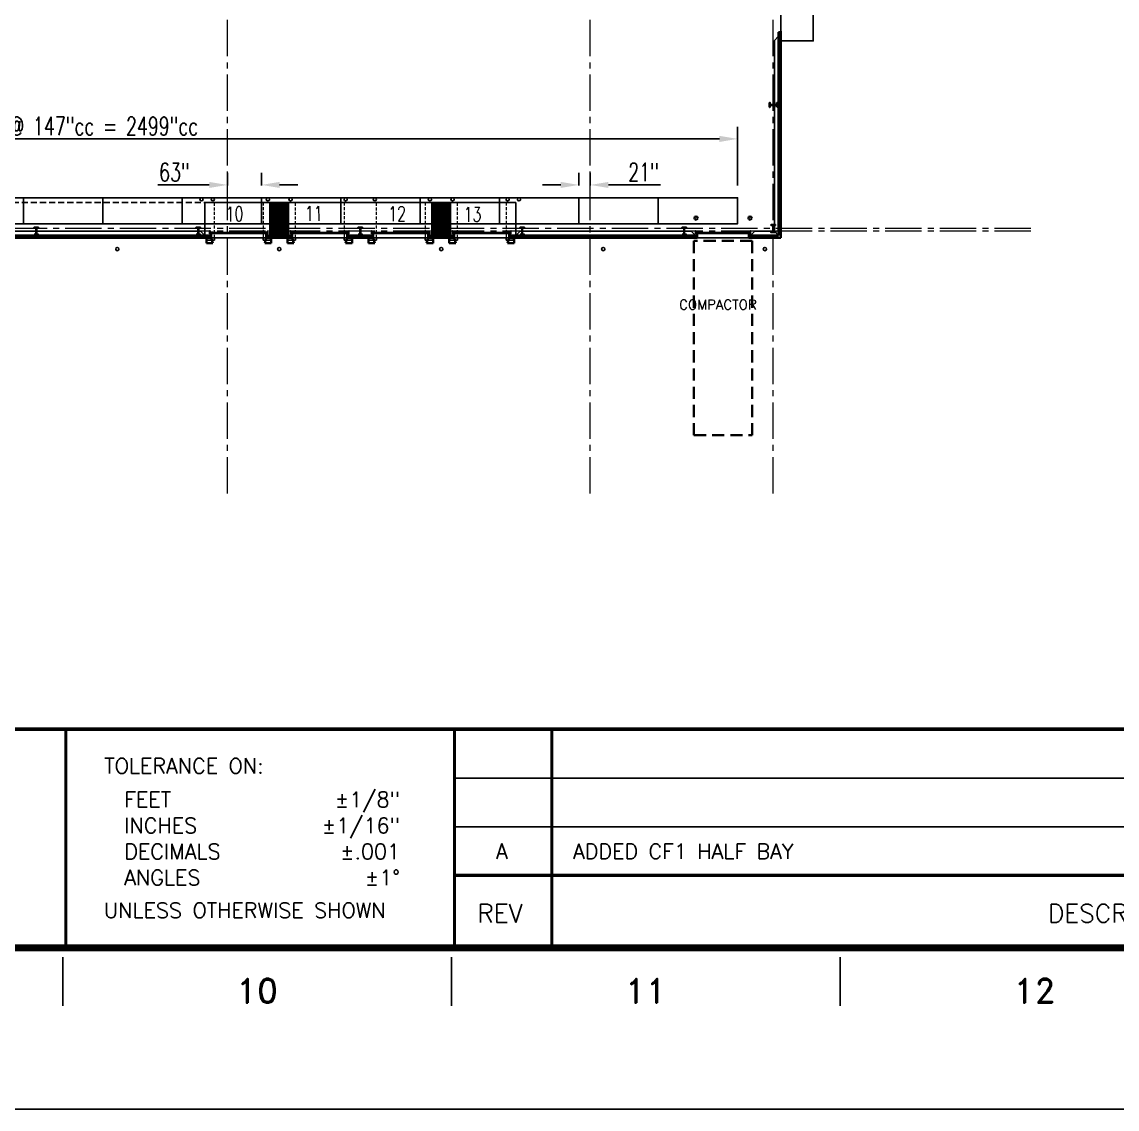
# Model space of a CAD drawing. Header units: inches. Extents: x -1028 to 37906, y -2339 to 19896.
# Drawn here: x 5489 to 7518, y -2339 to -325 of the extents above; entities that cross this region are included whole.
import ezdxf
from ezdxf.enums import TextEntityAlignment as Align

# ---------------------------------------------------------------- set-up
doc = ezdxf.new("R2010")
doc.units = ezdxf.units.IN
doc.header["$LTSCALE"] = 90
doc.header["$MEASUREMENT"] = 0
for name, pattern in [('CENTER2', [1.125, 0.75, -0.125, 0.125, -0.125]), ('HIDDEN', [0.375, 0.25, -0.125]), ('HIDDEN2', [0.1875, 0.125, -0.0625]), ('X02461AFP1$0$HIDDEN4', [0.09375, 0.0625, -0.03125])]:
    doc.linetypes.add(name, pattern=pattern)
for name, color, linetype in [('BORD', 96, 'Continuous'), ('EXTRA', 35, 'Continuous'), ('FDIM', 2, 'Continuous'), ('RACKING', 5, 'Continuous'), ('TEXTL', 2, 'Continuous')]:
    doc.layers.add(name, color=color, linetype=linetype)
for name, color, linetype, lineweight in [('X02461AFP1$0$UBOLLARD', 2, 'Continuous', 25), ('X02461AFP1$0$UCB', 1, 'Continuous', 25), ('X02461AFP1$0$UCENTER', 9, 'CENTER2', 13), ('X02461AFP1$0$UCOLS', 6, 'Continuous', 40), ('X02461AFP1$0$UDK_HATCH', 9, 'Continuous', 13), ('X02461AFP1$0$UDKB', 2, 'Continuous', 25), ('X02461AFP1$0$UDKL', 2, 'Continuous', 25), ('X02461AFP1$0$UDKL-1', 9, 'X02461AFP1$0$HIDDEN4', 13), ('X02461AFP1$0$UDKS', 6, 'Continuous', 40), ('X02461AFP1$0$UDR', 1, 'Continuous', 25), ('X02461AFP1$0$UEQH', 6, 'HIDDEN', 40), ('X02461AFP1$0$UFLSL', 2, 'Continuous', 25), ('X02461AFP1$0$UFUT_DK', 4, 'HIDDEN2', 25), ('X02461AFP1$0$UGP1', 6, 'Continuous', 40), ('X02461AFP1$0$UKNOCKOUT', 7, 'HIDDEN2', 40), ('X02461AFP1$0$UNO', 7, 'Continuous', 40), ('X02461AFP1$0$USTC', 4, 'Continuous', 25), ('X02461AFP1$0$USTEEL', 6, 'Continuous', 40), ('X02461AFP1$0$UWI1', 6, 'Continuous', 40)]:
    doc.layers.add(name, color=color, linetype=linetype, lineweight=lineweight)
doc.styles.add('2thirds', font='romans.shx', dxfattribs={"width": 0.7})
doc.styles.add('BORDER', font='SIMPLEX')
doc.styles.add('DCMARCH', font='stylu.ttf', dxfattribs={"width": 0.75, "oblique": 15})
doc.styles.add('Romand', font='romand.shx')
doc.styles.add('Simplex', font='simplex.shx')
doc.styles.add('X02461AFP1$0$3-32', font='ROMANS.SHX', dxfattribs={"height": 22.5})
doc.dimstyles.new('2tfrac16', dxfattribs={"dimscale": 360, "dimtxt": 0.0938, "dimasz": 0.0938, "dimexe": 0.0625, "dimexo": 0.0625, "dimgap": 0.01, "dimtad": 1, "dimdec": 4, "dimzin": 1, "dimdsep": 46, "dimlunit": 5, "dimtxsty": '2thirds', "dimcen": 0.09, "dimclrd": 256, "dimclre": 256, "dimclrt": 256, "dimadec": 0, "dimazin": 0, "dimtfac": 0.75, "dimtdec": 4, "dimtofl": 0, "dimtmove": 0, "dimatfit": 0, "dimfxl": 1, "dimfrac": 2, "dimtolj": 1, "dimtzin": 0, "dimarcsym": 0})
pattern_1 = [(90, (6780.9879, -728.2653), (-1.5, 9e-17), []), (180, (6780.988, -728.265), (-7e-16, -6), [])]

# ---------------------------------------------------------------- blocks, each defined once
blk = doc.blocks.new('sbord_d')
at = {"layer": 'BORD'}
for p, q in [((18, -0.0625), (18, -0.3125)), ((20, -0.0625), (20, -0.3125)), ((22, -0.0625), (22, -0.3125))]:
    blk.add_line(p, q, dxfattribs=at)
at = {"layer": 'BORD', "const_width": 0.0313}
blk.add_lwpolyline([(-0.0156, -0.0156), (32.0156, -0.0156), (32.0156, 20.0156), (-0.0156, 20.0156)], close=True, dxfattribs=at)
at = {"layer": 'BORD'}
for points, const_width in [([(18.0156, 1.1094), (14.0156, 1.1094), (14.0156, -0.0156)], 0.0156), ([(20.0156, 1.1094), (18.0156, 1.1094), (18.0156, -0.0156)], 0.0156), ([(28.5156, 1.1094), (28.0156, 1.1094), (27.5156, 1.1094), (27.0156, 1.1094), (26.5156, 1.1094), (20.5156, 1.1094), (20.0156, 1.1094), (20.0156, 0.8594)], 0.0156), ([(20.5156, 1.1094), (20.5156, 0.8594)], 0.0156), ([(20.0156, 0.8594), (20.0156, 0.6094)], 0.0156), ([(20.0156, 0.8594), (28.5156, 0.8594)], 0.00781), ([(20.5156, 0.8594), (20.5156, 0.6094)], 0.0156), ([(20.0156, 0.6094), (20.0156, 0.3594)], 0.0156), ([(20.0156, 0.6094), (28.5156, 0.6094)], 0.00781), ([(20.5156, 0.6094), (20.5156, 0.3594)], 0.0156), ([(20.0156, 0.3594), (28.5156, 0.3594)], 0.0156), ([(20.0156, 0.3594), (20.0156, 0)], 0.0156), ([(20.5156, 0.3594), (20.5156, 0)], 0.0156)]:
    blk.add_lwpolyline(points, dxfattribs=dict(at, const_width=const_width))
at = {"layer": 'EXTRA'}
for points in [[(-0.3125, -0.8438), (32.3125, -0.8438), (32.3125, 20.8438), (-0.3125, 20.8438)], [(0, 0), (32, 0), (32, 20), (0, 20)]]:
    blk.add_lwpolyline(points, close=True, dxfattribs=at)
blk.add_lwpolyline([(14.0078, 0), (14.0078, 1.1172), (28.5078, 1.1172), (28.5078, 4.1443), (32, 4.1443)], dxfattribs=at)
at = {"layer": 'BORD', "style": 'Simplex'}
for s, height, p in [('TOLERANCE ON:', 0.078125, (18.2134, 0.8836)), ('FEET', 0.07812, (18.3166, 0.7106)), ('INCHES', 0.07812, (18.3166, 0.5767)), ('DECIMALS', 0.07812, (18.3166, 0.4428)), ('ANGLES', 0.07812, (18.3166, 0.3089)), ('UNLESS OTHERWISE SHOWN', 0.078125, (18.2118, 0.1401))]:
    blk.add_text(s, height=height, dxfattribs=at).set_placement(p)
for s, p in [('%%p1/8"', (19.7351, 0.7106)), ('%%p1/16"', (19.7351, 0.5767)), ('%%p.001', (19.7351, 0.4428)), ('%%p1%%d', (19.7351, 0.3089))]:
    blk.add_text(s, height=0.07812, dxfattribs=at).set_placement(p, align=Align.RIGHT)
at = {"layer": 'BORD', "style": 'BORDER'}
for s, p in [('REV', (20.25, 0.1172)), ('DESCRIPTION', (23.4688, 0.1172))]:
    blk.add_text(s, height=0.09375, dxfattribs=at).set_placement(p, align=Align.CENTER)
at = {"layer": 'BORD', "style": 'Romand'}
for s, p in [('10', (19, -0.2344)), ('11', (21, -0.2344)), ('12', (23, -0.2344))]:
    blk.add_text(s, height=0.125, dxfattribs=at).set_placement(p, align=Align.MIDDLE)
at = {"layer": 'TEXTL', "flags": 8}
for tag, height, style, p in [('TITLE1', 0.1562, 'Simplex', (30.2656, 2.776)), ('TITLE2', 0.1562, 'Simplex', (30.2656, 2.4427)), ('CHK', 0.0938, 'Simplex', (29.8281, 0.8828)), ('APP', 0.0938, 'Simplex', (30.7031, 0.8828)), ('JOB#', 0.125, 'Romand', (30.1198, 0.1328)), ('SHT', 0.125, 'Romand', (31.1927, 0.1328)), ('REV', 0.125, 'Romand', (31.7891, 0.1328))]:
    blk.add_attdef(tag, text='', height=height, dxfattribs=dict(at, style=style)).set_placement(p, align=Align.MIDDLE)
at = {"layer": 'TEXTL', "style": 'Simplex', "flags": 8}
for tag, height, p in [('CUSTOMER', 0.1562, (30.2656, 1.6968)), ('LOCATION', 0.125, (30.2656, 1.3635)), ('REVC', 0.0781, (20.2594, 0.9448)), ('CCHK', 0.0781, (27.2554, 0.9434)), ('REVB', 0.0781, (20.2594, 0.6948)), ('BCHK', 0.0781, (27.2554, 0.6834)), ('REVA', 0.0781, (20.2594, 0.4448)), ('ACHK', 0.0781, (27.2554, 0.4434))]:
    blk.add_attdef(tag, text='', height=height, dxfattribs=at).set_placement(p, align=Align.CENTER)
at = {"layer": 'TEXTL', "flags": 8}
for tag, p, height, style in [('REVCDESC', (20.6253, 0.9434), 0.0781, 'Simplex'), ('REVBDESC', (20.6253, 0.6834), 0.0781, 'Simplex'), ('REVADESC', (20.6253, 0.4434), 0.0781, 'Simplex'), ('DWG#', (30.0549, -0.5661), 0.0938, 'Romand')]:
    blk.add_attdef(tag, p, '', height=height, dxfattribs=dict(at, style=style))
at = {"layer": 'TEXTL', "style": 'DCMARCH', "oblique": 15, "width": 0.75, "flags": 8}
for tag, p in [('CBY', (26.7554, 0.9434)), ('BBY', (26.7554, 0.6834)), ('ABY', (26.7554, 0.4434))]:
    blk.add_attdef(tag, text='', height=0.0781, dxfattribs=at).set_placement(p, align=Align.CENTER)
at = {"layer": 'TEXTL', "style": 'Simplex', "flags": 8}
for tag, height, width, p, p2 in [('CAPP', 0.0781, 1.292308, (27.5883, 0.9437), (27.9633, 0.9437)), ('CDT', 0.0781, 1.866, (28.0712, 0.9434), (28.46, 0.9434)), ('SCALE', 0.0938, 1.702732, (31.2344, 0.8374), (31.9413, 0.8374)), ('BAPP', 0.0781, 1.292308, (27.5883, 0.6834), (27.9633, 0.6834)), ('BDT', 0.0781, 1.866, (28.0712, 0.6831), (28.46, 0.6831)), ('PLOT#', 0.0938, 8.555556, (31.2344, 0.4624), (31.9219, 0.4624)), ('AAPP', 0.0781, 1.275949, (27.5881, 0.4434), (27.9631, 0.4434)), ('ADT', 0.0781, 1.833263, (28.0712, 0.4434), (28.46, 0.4434)), ('DATE', 0.0938, 2.134634, (28.6094, 0.4624), (29.3146, 0.4624)), ('CHKDT', 0.0938, 1.555556, (29.4844, 0.4624), (30.1719, 0.4624)), ('APPDT', 0.0938, 1.555556, (30.3594, 0.4624), (31.0469, 0.4624))]:
    blk.add_attdef(tag, text='', height=height, dxfattribs=dict(at, width=width)).set_placement(p, p2, align=Align.FIT)
at = {"layer": 'TEXTL', "style": 'DCMARCH', "oblique": 15, "width": 0.75, "flags": 8}
blk.add_attdef('DRBY', (28.5931, 0.8208), '', height=0.125, dxfattribs=at)
blk = doc.blocks.new('*D67')
at = {"layer": 'Defpoints', "color": 0}
for p in [(6315, 15), (6739, 15), (6739, -283.5)]:
    blk.add_point(p, dxfattribs=at)
at = {"layer": 'FDIM', "lineweight": -2}
for p, q in [((6315, -7.5), (6315, -306)), ((6739, -7.5), (6739, -306)), ((6348.7, -283.5), (6705.2, -283.5))]:
    blk.add_line(p, q, dxfattribs=at)
at = {"layer": 'FDIM'}
for points in [[(6348.7, -277.8), (6348.7, -289.1), (6315, -283.5)], [(6705.2, -277.8), (6705.2, -289.1), (6739, -283.5)]]:
    blk.add_solid(points, dxfattribs=at)
at = {"layer": 'FDIM', "insert": (6527, -228.4), "char_height": 33.768, "attachment_point": 5, "style": '2thirds'}
blk.add_mtext('\\A1;4 BAYS @ 106"cc\\P= 424"cc', dxfattribs=at)
blk = doc.blocks.new('*D69')
at = {"layer": 'Defpoints', "color": 0}
for p in [(4937, 15), (6103, 15), (4937, -283.5)]:
    blk.add_point(p, dxfattribs=at)
at = {"layer": 'FDIM', "lineweight": -2}
for p, q in [((4937, -7.5), (4937, -306)), ((6103, -7.5), (6103, -306)), ((6069.2, -283.5), (4970.7, -283.5))]:
    blk.add_line(p, q, dxfattribs=at)
at = {"layer": 'FDIM'}
for points in [[(4970.7, -277.8), (4970.7, -289.1), (4937, -283.5)], [(6069.2, -277.8), (6069.2, -289.1), (6103, -283.5)]]:
    blk.add_solid(points, dxfattribs=at)
at = {"layer": 'FDIM', "insert": (5520, -259.8), "char_height": 33.768, "attachment_point": 5, "style": '2thirds'}
blk.add_mtext('\\A1;11 BAYS @ 106"cc = 1166"cc', dxfattribs=at)
blk = doc.blocks.new('BAY')
blk.add_lwpolyline([(1, 1), (1, 0), (0, 0), (0, 1)], close=True)
blk = doc.blocks.new('*D150')
at = {"layer": 'Defpoints', "color": 0}
for p in [(4316, -541.9), (4316, -651), (6815, -651)]:
    blk.add_point(p, dxfattribs=at)
at = {"layer": 'FDIM', "lineweight": -2}
for p, q in [((4316, -628.5), (4316, -519.4)), ((6815, -628.5), (6815, -519.4)), ((6781.2, -541.9), (4349.7, -541.9))]:
    blk.add_line(p, q, dxfattribs=at)
at = {"layer": 'FDIM'}
for points in [[(4349.7, -536.3), (4349.7, -547.6), (4316, -541.9)], [(6781.2, -536.3), (6781.2, -547.6), (6815, -541.9)]]:
    blk.add_solid(points, dxfattribs=at)
at = {"layer": 'FDIM', "insert": (5565.5, -518.2), "char_height": 33.768, "attachment_point": 5, "style": '2thirds'}
blk.add_mtext('\\A1;17 BAYS @ 147"cc = 2499"cc', dxfattribs=at)
blk = doc.blocks.new('*D153')
at = {"layer": 'Defpoints', "color": 0}
for p in [(5870, -627.2), (5870, -651), (5933, -651)]:
    blk.add_point(p, dxfattribs=at)
at = {"layer": 'FDIM', "lineweight": -2}
for p, q in [((5870, -628.5), (5870, -604.7)), ((5933, -628.5), (5933, -604.7)), ((5836.2, -627.2), (5741.2, -627.2)), ((5966.7, -627.2), (6000.5, -627.2))]:
    blk.add_line(p, q, dxfattribs=at)
at = {"layer": 'FDIM'}
for points in [[(5836.2, -621.6), (5836.2, -632.8), (5870, -627.2)], [(5966.7, -621.6), (5966.7, -632.8), (5933, -627.2)]]:
    blk.add_solid(points, dxfattribs=at)
at = {"layer": 'FDIM', "insert": (5771.8, -603.5), "char_height": 33.77, "attachment_point": 5, "style": '2thirds'}
blk.add_mtext('\\A1;63"', dxfattribs=at)
blk = doc.blocks.new('*D154')
at = {"layer": 'Defpoints', "color": 0}
for p in [(6542, -627.2), (6521, -651), (6542, -651)]:
    blk.add_point(p, dxfattribs=at)
at = {"layer": 'FDIM', "lineweight": -2}
for p, q in [((6521, -628.5), (6521, -604.7)), ((6542, -628.5), (6542, -604.7)), ((6487.2, -627.2), (6453.4, -627.2)), ((6575.7, -627.2), (6671.9, -627.2))]:
    blk.add_line(p, q, dxfattribs=at)
at = {"layer": 'FDIM'}
for points in [[(6487.2, -621.6), (6487.2, -632.8), (6521, -627.2)], [(6575.7, -621.6), (6575.7, -632.8), (6542, -627.2)]]:
    blk.add_solid(points, dxfattribs=at)
at = {"layer": 'FDIM', "insert": (6640.7, -603.5), "char_height": 33.77, "attachment_point": 5, "style": '2thirds'}
blk.add_mtext('\\A1;21"', dxfattribs=at)

msp = doc.modelspace()

# ---------------------------------------------------------------- hatches: boundary and pattern name
at = {"layer": 'X02461AFP1$0$UDK_HATCH'}
h = msp.add_hatch(dxfattribs=at)
h.set_pattern_fill('GRATE', color=256, scale=48, angle=90, style=0)
h.set_pattern_definition(pattern_1)
h.paths.add_polyline_path([(5947.965243, -659.885593), (5947.965243, -713.015527), (5947.965243, -721.01045), (5983.965243, -721.01045), (5983.965243, -713.015527), (5983.965243, -659.885593)])
h = msp.add_hatch(dxfattribs=at)
h.set_pattern_fill('GRATE', color=256, scale=48, angle=90, style=0)
h.set_pattern_definition(pattern_1)
h.paths.add_polyline_path([(6247.967782, -659.885593), (6247.967782, -713.015527), (6247.967782, -721.01045), (6283.967782, -721.01045), (6283.967782, -713.015527), (6283.967782, -659.885593)])

# ---------------------------------------------------------------- linework, layer by layer
at = {"layer": 'X02461AFP1$0$UBOLLARD'}
for centre in [(5821.951956, -653.888868), (5842.954948, -653.888868), (5944.95492, -653.888868), (5986.95492, -653.888868), (6088.957459, -653.888868), (6142.957459, -653.888868), (6244.957459, -653.888868), (6286.957459, -653.888868), (6388.957459, -653.888868), (6409.977922, -653.888868), (5665.965229, -746.022523), (5965.954934, -746.020144), (6265.969192, -746.01845), (6565.957496, -746.01845), (6865.477078, -746.01845)]:
    msp.add_circle(centre, 3, dxfattribs=at)
at = {"layer": 'X02461AFP1$0$UCB'}
for p, q in [((6882.978386, -359.80093), (6890.978386, -351.80093)), ((6882.978386, -359.80093), (6882.978386, -713.014087)), ((5361.961745, -713.014089), (5819.95861, -713.016922)), ((5827.954948, -721.013259), (5819.95861, -713.016922)), ((6411.97436, -713.015283), (6729.020533, -713.014087)), ((6846.9868, -713.014087), (6882.978386, -713.014087)), ((6890.978386, -721.014087), (6882.97839, -713.014091))]:
    msp.add_line(p, q, dxfattribs=at)
at = {"layer": 'X02461AFP1$0$UCB', "linetype": 'Continuous'}
for p, q in [((6403.975577, -721.014066), (6411.97436, -713.015283)), ((6737.02027, -721.013772), (6729.020529, -713.014031)), ((6838.986991, -721.013956), (6846.986788, -713.01416))]:
    msp.add_line(p, q, dxfattribs=at)
at = {"layer": 'X02461AFP1$0$UCENTER'}
for p, q in [((5869.978386, -1198.813599), (5869.978386, 4853.515788)), ((6541.978386, -1198.813599), (6541.978386, 4853.515788)), ((6880.978386, -1198.813599), (6880.978386, 4853.515788)), ((7358.264777, -708.015062), (1014.154905, -708.015062)), ((7358.264777, -713.014087), (1014.154905, -713.014087))]:
    msp.add_line(p, q, dxfattribs=at)
at = {"layer": 'X02461AFP1$0$UCOLS'}
for points in [[(6887.278386, -483.011587), (6887.808386, -483.011587), (6887.808386, -475.016587), (6887.278386, -475.016587), (6887.278386, -478.079087, -0.4142135624), (6886.495886, -478.861587), (6875.460886, -478.861587, -0.4142135624), (6874.678386, -478.079087), (6874.678386, -475.016587), (6874.148386, -475.016587), (6874.148386, -483.011587), (6874.678386, -483.011587), (6874.678386, -479.949087, -0.4142135624), (6875.460886, -479.166587), (6886.495886, -479.166587, -0.4142135624), (6887.278386, -479.949087)], [(5511.980805, -719.314087), (5511.980805, -719.844087), (5519.975805, -719.844087), (5519.975805, -719.314087), (5516.913305, -719.314087, -0.4142135624), (5516.130805, -718.531587), (5516.130805, -707.496587, -0.4142135624), (5516.913305, -706.714087), (5519.975805, -706.714087), (5519.975805, -706.184087), (5511.980805, -706.184087), (5511.980805, -706.714087), (5515.043305, -706.714087, -0.4142135624), (5515.825805, -707.496587), (5515.825805, -718.531587, -0.4142135624), (5515.043305, -719.314087)], [(5811.983421, -719.314087), (5811.983421, -719.844087), (5819.978421, -719.844087), (5819.978421, -719.314087), (5816.915921, -719.314087, -0.4142135624), (5816.133421, -718.531587), (5816.133421, -707.496587, -0.4142135624), (5816.915921, -706.714087), (5819.978421, -706.714087), (5819.978421, -706.184087), (5811.983421, -706.184087), (5811.983421, -706.714087), (5815.045921, -706.714087, -0.4142135624), (5815.828421, -707.496587), (5815.828421, -718.531587, -0.4142135624), (5815.045921, -719.314087)], [(6111.980886, -719.314087), (6111.980886, -719.844087), (6119.975886, -719.844087), (6119.975886, -719.314087), (6116.913386, -719.314087, -0.4142135624), (6116.130886, -718.531587), (6116.130886, -707.496587, -0.4142135624), (6116.913386, -706.714087), (6119.975886, -706.714087), (6119.975886, -706.184087), (6111.980886, -706.184087), (6111.980886, -706.714087), (6115.043386, -706.714087, -0.4142135624), (6115.825886, -707.496587), (6115.825886, -718.531587, -0.4142135624), (6115.043386, -719.314087)], [(6411.966537, -719.314087), (6411.966537, -719.844087), (6419.961537, -719.844087), (6419.961537, -719.314087), (6416.899037, -719.314087, -0.4142135624), (6416.116537, -718.531587), (6416.116537, -707.496587, -0.4142135624), (6416.899037, -706.714087), (6419.961537, -706.714087), (6419.961537, -706.184087), (6411.966537, -706.184087), (6411.966537, -706.714087), (6415.029037, -706.714087, -0.4142135624), (6415.811537, -707.496587), (6415.811537, -718.531587, -0.4142135624), (6415.029037, -719.314087)], [(6711.974346, -719.314087), (6711.974346, -719.844087), (6719.969346, -719.844087), (6719.969346, -719.314087), (6716.906846, -719.314087, -0.4142135624), (6716.124346, -718.531587), (6716.124346, -707.496587, -0.4142135624), (6716.906846, -706.714087), (6719.969346, -706.714087), (6719.969346, -706.184087), (6711.974346, -706.184087), (6711.974346, -706.714087), (6715.036846, -706.714087, -0.4142135624), (6715.819346, -707.496587), (6715.819346, -718.531587, -0.4142135624), (6715.036846, -719.314087)], [(6876.980886, -714.315062), (6876.980886, -714.845062), (6884.975886, -714.845062), (6884.975886, -714.315062), (6881.913386, -714.315062, -0.4142135624), (6881.130886, -713.532562), (6881.130886, -702.497562, -0.4142135624), (6881.913386, -701.715062), (6884.975886, -701.715062), (6884.975886, -701.185062), (6876.980886, -701.185062), (6876.980886, -701.715062), (6880.043386, -701.715062, -0.4142135624), (6880.825886, -702.497562), (6880.825886, -713.532562, -0.4142135624), (6880.043386, -714.315062)]]:
    msp.add_lwpolyline(points, format="xyb", close=True, dxfattribs=at)
at = {"layer": 'X02461AFP1$0$UDK_HATCH'}
for points in [[(5947.965243, -659.885593), (5947.965243, -713.015527), (5947.965243, -713.015527), (5947.965243, -721.01045), (5983.965243, -721.01045), (5983.965243, -713.015527), (5983.965243, -713.015527), (5983.965243, -659.885593)], [(6247.967782, -659.885593), (6247.967782, -713.015527), (6247.967782, -713.015527), (6247.967782, -721.01045), (6283.967782, -721.01045), (6283.967782, -713.015527), (6283.967782, -713.015527), (6283.967782, -659.885593)]]:
    msp.add_lwpolyline(points, close=True, dxfattribs=at)
at = {"layer": 'X02461AFP1$0$UDKB'}
for p, q in [((5831.957536, -725.013868), (5831.957536, -729.763868)), ((5831.957536, -729.763868), (5845.957536, -729.763868)), ((5845.957536, -725.013868), (5845.957536, -729.763868)), ((5935.957536, -725.013868), (5935.957536, -729.763868)), ((5949.957536, -729.763868), (5935.957536, -729.763868)), ((5949.957536, -725.013868), (5949.957536, -729.763868)), ((5981.957536, -725.013868), (5981.957536, -729.763868)), ((5981.957536, -729.763868), (5995.957536, -729.763868)), ((5995.957536, -725.013868), (5995.957536, -729.763868)), ((6085.957536, -725.013868), (6085.957536, -729.763868)), ((6099.957536, -729.763868), (6085.957536, -729.763868)), ((6099.957536, -725.013868), (6099.957536, -729.763868)), ((6131.960074, -725.013868), (6131.960074, -729.763868)), ((6131.960074, -729.763868), (6145.960074, -729.763868)), ((6145.960074, -725.013868), (6145.960074, -729.763868)), ((6235.960074, -725.013868), (6235.960074, -729.763868)), ((6249.960074, -729.763868), (6235.960074, -729.763868)), ((6249.960074, -725.013868), (6249.960074, -729.763868)), ((6281.960074, -725.013868), (6281.960074, -729.763868)), ((6281.960074, -729.763868), (6295.960074, -729.763868)), ((6295.960074, -725.013868), (6295.960074, -729.763868)), ((6385.960074, -725.013868), (6385.960074, -729.763868)), ((6399.960074, -729.763868), (6385.960074, -729.763868)), ((6399.960074, -725.013868), (6399.960074, -729.763868))]:
    msp.add_line(p, q, dxfattribs=at)
at = {"layer": 'X02461AFP1$0$UDKL'}
for p, q in [((5827.954948, -659.888868), (6403.977922, -659.888868)), ((5827.954948, -721.013259), (5827.954948, -659.888868)), ((6403.977922, -659.889591), (6403.975577, -721.014066))]:
    msp.add_line(p, q, dxfattribs=at)
at = {"layer": 'X02461AFP1$0$UDKL-1'}
for p, q in [((5845.954948, -725.014083), (5845.954948, -659.889083)), ((5935.954948, -659.889083), (5935.954948, -725.014083)), ((5995.95492, -725.013868), (5995.95492, -659.888868)), ((6085.95492, -659.888868), (6085.95492, -725.013868)), ((6145.957459, -725.013868), (6145.957459, -659.888868)), ((6235.957459, -659.888868), (6235.957459, -725.013868)), ((6295.957459, -725.013868), (6295.957459, -659.888868)), ((6385.957459, -659.888868), (6385.957459, -725.013868))]:
    msp.add_line(p, q, dxfattribs=at)
at = {"layer": 'X02461AFP1$0$UDKS'}
for p, q in [((5830.95492, -725.013868), (5830.95492, -735.013868)), ((5839.95492, -725.013868), (5842.95492, -735.013868)), ((5941.960152, -725.013868), (5938.960152, -735.013868)), ((5950.960152, -725.013868), (5950.960152, -735.013868)), ((5980.95492, -725.013868), (5980.95492, -735.013868)), ((5989.95492, -725.013868), (5992.95492, -735.013868)), ((6091.960152, -725.013868), (6088.960152, -735.013868)), ((6100.960152, -725.013868), (6100.960152, -735.013868)), ((6130.957459, -725.013868), (6130.957459, -735.013868)), ((6139.957459, -725.013868), (6142.957459, -735.013868)), ((6241.96269, -725.013868), (6238.96269, -735.013868)), ((6250.96269, -725.013868), (6250.96269, -735.013868)), ((6280.957459, -725.013868), (6280.957459, -735.013868)), ((6289.957459, -725.013868), (6292.957459, -735.013868)), ((6391.96269, -725.013868), (6388.96269, -735.013868)), ((6400.96269, -725.013868), (6400.96269, -735.013868)), ((5830.95492, -735.013868), (5842.95492, -735.013868)), ((5950.960152, -735.013868), (5938.960152, -735.013868)), ((5980.95492, -735.013868), (5992.95492, -735.013868)), ((6100.960152, -735.013868), (6088.960152, -735.013868)), ((6130.957459, -735.013868), (6142.957459, -735.013868)), ((6250.96269, -735.013868), (6238.96269, -735.013868)), ((6280.957459, -735.013868), (6292.957459, -735.013868)), ((6400.96269, -735.013868), (6388.96269, -735.013868))]:
    msp.add_line(p, q, dxfattribs=at)
at = {"layer": 'X02461AFP1$0$UDR'}
msp.add_line((6738.37232, -716.245131), (6738.37232, -715.289384), dxfattribs=at)
for points in [[(5839.859815, -717.763868), (5836.948823, -717.763868), (5836.948823, -711.995568), (5837.059567, -711.995568), (5837.059567, -717.638243), (5839.859815, -717.638243)], [(5839.477177, -715.157577), (5838.118751, -715.157577), (5838.118751, -716.031071), (5837.240609, -716.031071), (5837.240609, -713.697833), (5838.118751, -713.697833), (5838.118751, -714.738827), (5839.477177, -714.738827)], [(5839.100484, -717.447973), (5942.814588, -717.447973), (5942.814588, -715.447973), (5839.100484, -715.447973)], [(5942.055256, -717.763868), (5944.966249, -717.763868), (5944.966249, -711.995568), (5944.855504, -711.995568), (5944.855504, -717.638243), (5942.055256, -717.638243)], [(5942.437894, -715.157577), (5943.79632, -715.157577), (5943.79632, -716.031071), (5944.674462, -716.031071), (5944.674462, -713.697833), (5943.79632, -713.697833), (5943.79632, -714.738827), (5942.437894, -714.738827)], [(5989.859815, -717.763868), (5986.948823, -717.763868), (5986.948823, -711.995568), (5987.059567, -711.995568), (5987.059567, -717.638243), (5989.859815, -717.638243)], [(5989.477177, -715.157577), (5988.118751, -715.157577), (5988.118751, -716.031071), (5987.240609, -716.031071), (5987.240609, -713.697833), (5988.118751, -713.697833), (5988.118751, -714.738827), (5989.477177, -714.738827)], [(5989.100484, -717.447973), (6092.814588, -717.447973), (6092.814588, -715.447973), (5989.100484, -715.447973)], [(6092.055256, -717.763868), (6094.966249, -717.763868), (6094.966249, -711.995568), (6094.855504, -711.995568), (6094.855504, -717.638243), (6092.055256, -717.638243)], [(6092.437894, -715.157577), (6093.79632, -715.157577), (6093.79632, -716.031071), (6094.674462, -716.031071), (6094.674462, -713.697833), (6093.79632, -713.697833), (6093.79632, -714.738827), (6092.437894, -714.738827)], [(6139.862354, -717.763868), (6136.951362, -717.763868), (6136.951362, -711.995568), (6137.062106, -711.995568), (6137.062106, -717.638243), (6139.862354, -717.638243)], [(6139.479716, -715.157577), (6138.12129, -715.157577), (6138.12129, -716.031071), (6137.243148, -716.031071), (6137.243148, -713.697833), (6138.12129, -713.697833), (6138.12129, -714.738827), (6139.479716, -714.738827)], [(6139.103022, -717.447973), (6242.817127, -717.447973), (6242.817127, -715.447973), (6139.103022, -715.447973)], [(6242.057795, -717.763868), (6244.968787, -717.763868), (6244.968787, -711.995568), (6244.858043, -711.995568), (6244.858043, -717.638243), (6242.057795, -717.638243)], [(6242.440433, -715.157577), (6243.798859, -715.157577), (6243.798859, -716.031071), (6244.677001, -716.031071), (6244.677001, -713.697833), (6243.798859, -713.697833), (6243.798859, -714.738827), (6242.440433, -714.738827)], [(6289.862354, -717.763868), (6286.951362, -717.763868), (6286.951362, -711.995568), (6287.062106, -711.995568), (6287.062106, -717.638243), (6289.862354, -717.638243)], [(6289.479716, -715.157577), (6288.12129, -715.157577), (6288.12129, -716.031071), (6287.243148, -716.031071), (6287.243148, -713.697833), (6288.12129, -713.697833), (6288.12129, -714.738827), (6289.479716, -714.738827)], [(6289.103022, -717.447973), (6392.817127, -717.447973), (6392.817127, -715.447973), (6289.103022, -715.447973)], [(6392.057795, -717.763868), (6394.968787, -717.763868), (6394.968787, -711.995568), (6394.858043, -711.995568), (6394.858043, -717.638243), (6392.057795, -717.638243)], [(6392.440433, -715.157577), (6393.798859, -715.157577), (6393.798859, -716.031071), (6394.677001, -716.031071), (6394.677001, -713.697833), (6393.798859, -713.697833), (6393.798859, -714.738827), (6392.440433, -714.738827)], [(6739.880666, -717.764154), (6736.969673, -717.764154), (6736.969673, -711.995853), (6737.080418, -711.995853), (6737.080418, -717.638529), (6739.880666, -717.638529)], [(6739.498027, -715.157862), (6738.139601, -715.157862), (6738.139601, -716.031356), (6737.26146, -716.031356), (6737.26146, -713.698118), (6738.139601, -713.698118), (6738.139601, -714.739112), (6739.498027, -714.739112)], [(6739.121334, -717.448258), (6836.835438, -717.448258), (6836.835438, -715.448258), (6739.121334, -715.448258)], [(6836.076106, -717.764154), (6838.987099, -717.764154), (6838.987099, -711.995853), (6838.876355, -711.995853), (6838.876355, -717.638529), (6836.076106, -717.638529)], [(6836.458745, -715.157862), (6837.817171, -715.157862), (6837.817171, -716.031356), (6838.695312, -716.031356), (6838.695312, -713.698118), (6837.817171, -713.698118), (6837.817171, -714.739112), (6836.458745, -714.739112)]]:
    msp.add_lwpolyline(points, close=True, dxfattribs=at)
for points in [[(5838.351565, -714.126092), (5838.351565, -713.300485), (5837.073823, -713.300485), (5837.073823, -716.315485), (5838.351565, -716.315485), (5838.351565, -715.359738)], [(5838.118751, -715.157577), (5838.118751, -714.738827)], [(5839.477177, -715.447973), (5839.477177, -714.531982), (5843.242071, -714.531982), (5843.242071, -715.447973)], [(5942.437894, -715.447973), (5942.437894, -714.531982), (5938.673, -714.531982), (5938.673, -715.447973)], [(5943.563506, -714.126092), (5943.563506, -713.300485), (5944.841249, -713.300485), (5944.841249, -716.315485), (5943.563506, -716.315485), (5943.563506, -715.359738)], [(5943.79632, -715.157577), (5943.79632, -714.738827)], [(5988.351565, -714.126092), (5988.351565, -713.300485), (5987.073823, -713.300485), (5987.073823, -716.315485), (5988.351565, -716.315485), (5988.351565, -715.359738)], [(5988.118751, -715.157577), (5988.118751, -714.738827)], [(5989.477177, -715.447973), (5989.477177, -714.531982), (5993.242071, -714.531982), (5993.242071, -715.447973)], [(6092.437894, -715.447973), (6092.437894, -714.531982), (6088.673, -714.531982), (6088.673, -715.447973)], [(6093.563506, -714.126092), (6093.563506, -713.300485), (6094.841249, -713.300485), (6094.841249, -716.315485), (6093.563506, -716.315485), (6093.563506, -715.359738)], [(6093.79632, -715.157577), (6093.79632, -714.738827)], [(6138.354104, -714.126092), (6138.354104, -713.300485), (6137.076362, -713.300485), (6137.076362, -716.315485), (6138.354104, -716.315485), (6138.354104, -715.359738)], [(6138.12129, -715.157577), (6138.12129, -714.738827)], [(6139.479716, -715.447973), (6139.479716, -714.531982), (6143.24461, -714.531982), (6143.24461, -715.447973)], [(6242.440433, -715.447973), (6242.440433, -714.531982), (6238.675539, -714.531982), (6238.675539, -715.447973)], [(6243.566045, -714.126092), (6243.566045, -713.300485), (6244.843787, -713.300485), (6244.843787, -716.315485), (6243.566045, -716.315485), (6243.566045, -715.359738)], [(6243.798859, -715.157577), (6243.798859, -714.738827)], [(6288.354104, -714.126092), (6288.354104, -713.300485), (6287.076362, -713.300485), (6287.076362, -716.315485), (6288.354104, -716.315485), (6288.354104, -715.359738)], [(6288.12129, -715.157577), (6288.12129, -714.738827)], [(6289.479716, -715.447973), (6289.479716, -714.531982), (6293.24461, -714.531982), (6293.24461, -715.447973)], [(6392.440433, -715.447973), (6392.440433, -714.531982), (6388.675539, -714.531982), (6388.675539, -715.447973)], [(6393.566045, -714.126092), (6393.566045, -713.300485), (6394.843787, -713.300485), (6394.843787, -716.315485), (6393.566045, -716.315485), (6393.566045, -715.359738)], [(6393.798859, -715.157577), (6393.798859, -714.738827)], [(6738.372416, -714.126378), (6738.372416, -713.300771), (6737.094673, -713.300771), (6737.094673, -716.315771), (6738.372416, -716.315771), (6738.372416, -715.360024)], [(6738.139601, -715.157862), (6738.139601, -714.739112)], [(6739.498027, -715.448258), (6739.498027, -714.532268), (6743.262922, -714.532268), (6743.262922, -715.448258)], [(6836.458745, -715.448258), (6836.458745, -714.532268), (6832.69385, -714.532268), (6832.69385, -715.448258)], [(6837.584357, -714.126378), (6837.584357, -713.300771), (6838.862099, -713.300771), (6838.862099, -716.315771), (6837.584357, -716.315771), (6837.584357, -715.360024)], [(6837.817171, -715.157862), (6837.817171, -714.739112)]]:
    msp.add_lwpolyline(points, dxfattribs=at)
at = {"layer": 'X02461AFP1$0$UEQH'}
msp.add_lwpolyline([(6841.978386, -731.014087), (6733.978386, -731.014087), (6733.978386, -1091.014087), (6841.978386, -1091.014087)], close=True, dxfattribs=at)
at = {"layer": 'X02461AFP1$0$UFLSL'}
for p, q in [((6894.978386, -344.30093), (6894.978386, -304.30093)), ((5941.960163, -725.014019), (5839.954931, -725.014019)), ((6091.960152, -725.013868), (5989.95492, -725.013868)), ((6241.96269, -725.013868), (6139.957459, -725.013868)), ((6391.96269, -725.013868), (6289.957459, -725.013868)), ((6739.97577, -725.014087), (6835.97577, -725.014087)), ((6835.981002, -725.014087), (6739.97577, -725.014087))]:
    msp.add_line(p, q, dxfattribs=at)
at = {"layer": 'X02461AFP1$0$UFUT_DK'}
for p, q in [((5353.965306, -659.896764), (5827.954948, -659.88744)), ((5953.975113, -659.889591), (5953.975384, -659.889591)), ((6103.977652, -659.889591), (6103.977923, -659.889591))]:
    msp.add_line(p, q, dxfattribs=at)
at = {"layer": 'X02461AFP1$0$UGP1'}
for centre in [(6737.97577, -688.724154), (6837.97577, -688.724154)]:
    msp.add_circle(centre, 3, dxfattribs=at)
at = {"layer": 'X02461AFP1$0$UKNOCKOUT'}
for p, q in [((5491.96269, -725.012619), (5491.96269, -721.012347)), ((5539.959997, -721.016422), (5539.959997, -725.016693)), ((5641.959997, -721.016422), (5641.959997, -725.016693)), ((5689.957459, -721.01501), (5689.957459, -725.01528)), ((5791.957459, -721.01501), (5791.957459, -725.01528)), ((6439.957529, -725.013784), (6439.957534, -721.01349)), ((6541.957459, -725.013868), (6541.957462, -721.013596)), ((6589.957529, -725.013784), (6589.957534, -721.01349)), ((6691.957459, -725.013868), (6691.957462, -721.013596))]:
    msp.add_line(p, q, dxfattribs=at)
at = {"layer": 'X02461AFP1$0$USTC'}
msp.add_lwpolyline([(6954.978386, -287.55093), (6894.978386, -287.55093), (6894.978386, -360.30093), (6954.978386, -360.30093), (6954.978386, -288.30093)], dxfattribs=at)
at = {"layer": 'X02461AFP1$0$USTEEL'}
for points in [[(5839.73382, -724.07168, -0.366629364), (5839.359594, -724.513439), (5838.057845, -724.730397, 0.2463743815), (5837.68362, -725.013868), (5837.68362, -725.013868), (5839.95492, -725.013868), (5839.95492, -717.763868), (5837.68362, -717.763868), (5837.68362, -717.763868, 0.2463743815), (5838.057845, -718.047339), (5839.359594, -718.264297, -0.366629364), (5839.73382, -718.706055)], [(5942.17602, -724.07168, 0.366629364), (5942.550245, -724.513439), (5943.851994, -724.730397, -0.2463743815), (5944.22622, -725.013868), (5944.22622, -725.013868), (5941.95492, -725.013868), (5941.95492, -717.763868), (5944.22622, -717.763868), (5944.22622, -717.763868, -0.2463743815), (5943.851994, -718.047339), (5942.550245, -718.264297, 0.366629364), (5942.17602, -718.706055)], [(5989.73382, -724.07168, -0.366629364), (5989.359594, -724.513439), (5988.057845, -724.730397, 0.2463743815), (5987.68362, -725.013868), (5987.68362, -725.013868), (5989.95492, -725.013868), (5989.95492, -717.763868), (5987.68362, -717.763868), (5987.68362, -717.763868, 0.2463743815), (5988.057845, -718.047339), (5989.359594, -718.264297, -0.366629364), (5989.73382, -718.706055)], [(6092.17602, -724.07168, 0.366629364), (6092.550245, -724.513439), (6093.851994, -724.730397, -0.2463743815), (6094.22622, -725.013868), (6094.22622, -725.013868), (6091.95492, -725.013868), (6091.95492, -717.763868), (6094.22622, -717.763868), (6094.22622, -717.763868, -0.2463743815), (6093.851994, -718.047339), (6092.550245, -718.264297, 0.366629364), (6092.17602, -718.706055)], [(6139.736359, -724.07168, -0.366629364), (6139.362133, -724.513439), (6138.060384, -724.730397, 0.2463743815), (6137.686159, -725.013868), (6137.686159, -725.013868), (6139.957459, -725.013868), (6139.957459, -717.763868), (6137.686159, -717.763868), (6137.686159, -717.763868, 0.2463743815), (6138.060384, -718.047339), (6139.362133, -718.264297, -0.366629364), (6139.736359, -718.706055)], [(6242.178559, -724.07168, 0.366629364), (6242.552784, -724.513439), (6243.854533, -724.730397, -0.2463743815), (6244.228759, -725.013868), (6244.228759, -725.013868), (6241.957459, -725.013868), (6241.957459, -717.763868), (6244.228759, -717.763868), (6244.228759, -717.763868, -0.2463743815), (6243.854533, -718.047339), (6242.552784, -718.264297, 0.366629364), (6242.178559, -718.706055)], [(6289.736359, -724.07168, -0.366629364), (6289.362133, -724.513439), (6288.060384, -724.730397, 0.2463743815), (6287.686159, -725.013868), (6287.686159, -725.013868), (6289.957459, -725.013868), (6289.957459, -717.763868), (6287.686159, -717.763868), (6287.686159, -717.763868, 0.2463743815), (6288.060384, -718.047339), (6289.362133, -718.264297, -0.366629364), (6289.736359, -718.706055)], [(6392.178559, -724.07168, 0.366629364), (6392.552784, -724.513439), (6393.854533, -724.730397, -0.2463743815), (6394.228759, -725.013868), (6394.228759, -725.013868), (6391.957459, -725.013868), (6391.957459, -717.763868), (6394.228759, -717.763868), (6394.228759, -717.763868, -0.2463743815), (6393.854533, -718.047339), (6392.552784, -718.264297, 0.366629364), (6392.178559, -718.706055)], [(6739.754584, -724.071914, -0.366629364), (6739.380358, -724.513672), (6738.07861, -724.73063, 0.2463743815), (6737.704384, -725.014101), (6737.704384, -725.014101), (6739.975684, -725.014101), (6739.975674, -717.764049), (6737.704374, -717.764049), (6737.704374, -717.764049, 0.2463743815), (6738.0786, -718.04752), (6739.380349, -718.264478, -0.366629364), (6739.754574, -718.706236)], [(6836.202016, -724.071914, 0.366629364), (6836.576241, -724.513672), (6837.87799, -724.73063, -0.2463743815), (6838.252216, -725.014101), (6838.252216, -725.014101), (6835.980916, -725.014101), (6835.980906, -717.764049), (6838.252206, -717.764049), (6838.252206, -717.764049, -0.2463743815), (6837.877981, -718.04752), (6836.576232, -718.264478, 0.366629364), (6836.202006, -718.706236)]]:
    msp.add_lwpolyline(points, format="xyb", close=True, dxfattribs=at)
at = {"layer": 'X02461AFP1$0$UWI1'}
for p, q in [((6890.978386, -344.30093), (6896.978386, -344.30093)), ((6890.978386, -344.30093), (6890.978386, -721.014087)), ((6894.978386, -344.30093), (6894.978386, -725.014087)), ((5341.965306, -725.014087), (5839.95492, -725.013868)), ((5341.970538, -721.014087), (5839.95492, -721.016682)), ((5839.95492, -721.013598), (5839.95492, -725.013868)), ((5941.954948, -721.01528), (5989.95492, -721.01528)), ((5941.954948, -725.01528), (5989.95492, -725.01528)), ((5941.960152, -721.01528), (5941.960152, -725.013868)), ((5989.95492, -721.013598), (5989.95492, -725.013868)), ((6091.95492, -721.013598), (6091.960152, -725.013868)), ((6091.95492, -725.01528), (6139.957459, -725.01528)), ((6091.960152, -721.01528), (6139.957459, -721.01528)), ((6139.957454, -721.013485), (6139.957459, -725.013868)), ((6241.957459, -721.013598), (6241.96269, -725.013868)), ((6241.957459, -721.01528), (6289.957459, -721.01528)), ((6241.957459, -725.01528), (6289.957459, -725.01528)), ((6289.957454, -721.013485), (6289.957459, -725.013868)), ((6391.957459, -721.013598), (6391.96269, -725.013868)), ((6391.957459, -721.01528), (6739.97577, -721.014087)), ((6391.96269, -725.01528), (6739.97577, -725.014087)), ((6739.975767, -721.013831), (6739.97577, -725.014087)), ((6835.97577, -725.014087), (6894.978386, -725.014087)), ((6835.980911, -721.013883), (6835.980911, -725.014086)), ((6835.981002, -721.014087), (6890.978386, -721.014087))]:
    msp.add_line(p, q, dxfattribs=at)

# ---------------------------------------------------------------- block references
at = {"layer": 'FDIM'}
ref = msp.add_blockref('sbord_d', (-915.03317, -2035.729274), dxfattribs=dict(at, xscale=360, yscale=360, zscale=360))
ref.add_attrib('REVA', 'A', dxfattribs={"layer": 'TEXTL', "height": 28.125, "style": 'Simplex', "flags": 8}).set_placement((6378.335167, -1875.597236), align=Align.CENTER)
ref.add_attrib('REVADESC', 'ADDED CF1 HALF BAY', (6510.07839, -1876.091774), dxfattribs={"layer": 'TEXTL', "height": 28.125, "style": 'Simplex', "flags": 8})
at = {"layer": 'RACKING', "xscale": 48, "yscale": 147, "zscale": 48, "rotation": 90}
for p in [(5491.967922, -699.018727), (5638.967922, -699.018727), (5785.967922, -699.018727), (5932.967922, -699.018727), (6079.967922, -699.018727), (6226.967922, -699.018727), (6373.967922, -699.018727), (6520.967922, -699.018727), (6667.967922, -699.018727), (6814.967922, -699.018727)]:
    msp.add_blockref('BAY', p, dxfattribs=at)

# ---------------------------------------------------------------- texts
at = {"style": '2thirds', "width": 0.7}
for s, p in [('10', (5866.981181, -694.746119)), ('11', (6013.705811, -693.732262)), ('12', (6168.090093, -694.382035)), ('13', (6307.816685, -695.489336))]:
    msp.add_text(s, height=27.1613344, rotation=0.426522856, dxfattribs=at).set_placement(p)
at = {"layer": 'X02461AFP1$0$UNO', "style": 'X02461AFP1$0$3-32'}
msp.add_text('COMPACTOR', height=18, dxfattribs=at).set_placement((6706.724747, -857.857314))

# ---------------------------------------------------------------- dimensions: what is measured, and where the dimension line sits
at = {"layer": 'FDIM'}
for base, p1, p2, text, picture, middle in [((4936.978386, -283.473789), (6102.978386, 14.985913), (4936.978386, 14.985913), '11 BAYS @ 106"cc = <>cc', '*D69', (5519.978386, -259.773789)), ((6738.978386, -283.473789), (6314.978386, 14.985913), (6738.978386, 14.985913), '4 BAYS @ 106"cc\\P= <>cc', '*D67', (6526.978386, -228.417789)), ((4315.967922, -541.948966), (6814.967922, -651.018727), (4315.967922, -651.018727), '17 BAYS @ 147"cc = <>cc', '*D150', (5565.467922, -518.248966))]:
    dim = msp.add_linear_dim(base=base, p1=p1, p2=p2, text=text, dimstyle='2tfrac16', override={"dimpost": '"'}, dxfattribs=at)
    dim.commit()
    dim.dimension.update_dxf_attribs({"geometry": picture, "text_midpoint": middle})
for base, p1, p2, picture, middle in [((5869.978386, -627.21942), (5932.967922, -651.018727), (5869.978386, -651.018727), '*D153', (5771.827986, -603.51942)), ((6541.978386, -627.21942), (6520.967922, -651.018727), (6541.978386, -651.018727), '*D154', (6640.691586, -603.51942))]:
    dim = msp.add_linear_dim(base=base, p1=p1, p2=p2, dimstyle='2tfrac16', override={"dimpost": '"'}, dxfattribs=at)
    dim.commit()
    dim.dimension.update_dxf_attribs({"geometry": picture, "text_midpoint": middle})

doc.saveas('drawing.dxf')
